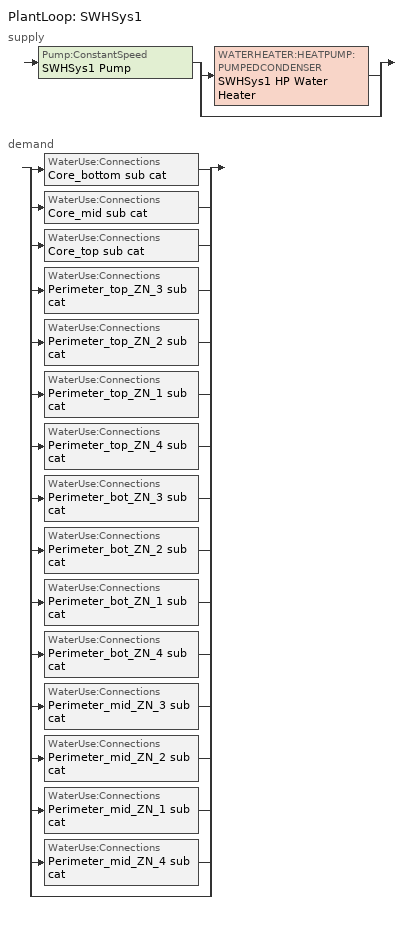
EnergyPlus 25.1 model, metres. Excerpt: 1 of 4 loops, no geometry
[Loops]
PlantLoop 'SWHSys1'
 supply: Pump:ConstantSpeed 'SWHSys1 Pump' > split
  | WATERHEATER:HEATPUMP:PUMPEDCONDENSER 'SWHSys1 HP Water Heater'
  | bypass
 demand: split
  | WaterUse:Connections 'Core_bottom sub cat'
  | WaterUse:Connections 'Core_mid sub cat'
  | WaterUse:Connections 'Core_top sub cat'
  | WaterUse:Connections 'Perimeter_top_ZN_3 sub cat'
  | WaterUse:Connections 'Perimeter_top_ZN_2 sub cat'
  | WaterUse:Connections 'Perimeter_top_ZN_1 sub cat'
  | WaterUse:Connections 'Perimeter_top_ZN_4 sub cat'
  | WaterUse:Connections 'Perimeter_bot_ZN_3 sub cat'
  | WaterUse:Connections 'Perimeter_bot_ZN_2 sub cat'
  | WaterUse:Connections 'Perimeter_bot_ZN_1 sub cat'
  | WaterUse:Connections 'Perimeter_bot_ZN_4 sub cat'
  | WaterUse:Connections 'Perimeter_mid_ZN_3 sub cat'
  | WaterUse:Connections 'Perimeter_mid_ZN_2 sub cat'
  | WaterUse:Connections 'Perimeter_mid_ZN_1 sub cat'
  | WaterUse:Connections 'Perimeter_mid_ZN_4 sub cat'
  | bypass
[Sizing:Plant]
SWHSys1: Loop Type=Heating; Design Loop Exit Temperature=60; Loop Design Temperature Difference=5
[FAN:ONOFF]
SWHSys1 HP Water Heater Fan: Availability Schedule=Always_On; Fan Total Efficiency=0.7; Pressure Rise=100; Maximum Flow Rate=0.33563; Motor Efficiency=0.9; Motor In Airstream Fraction=1; EndUse Subcategory=General
[COIL:WATERHEATING:AIRTOWATERHEATPUMP:VARIABLESPEED]
SWHSys1 HP Water Heater VS Coil: Number of Speeds=10; Nominal Speed Level=10; Rated Water Heating Capacity=5000; Rated Evaporator Inlet Air DryBulb Temperature=29.44; Rated Evaporator Inlet Air WetBulb Temperature=22.22; Rated Condenser Inlet Water Temperature=55.72; Rated Evaporator Air Flow Rate=0.33563; Rated Condenser Water Flow Rate=0.00025; Evaporator Fan Power Included in Rated COP=No; Condenser Pump Power Included in Rated COP=No; Condenser Pump Heat Included in Rated Heating Capacity and Rated COP=No; Fraction of Condenser Pump Heat to Water=0.1; Crankcase Heater Capacity=0; Maximum Ambient Temperature for Crankcase Heater Operation=10; Evaporator Air Temperature Type for Curve Objects=WetBulbTemperature; Part Load Fraction Correlation Curve=ASIHP_WHPLF; Rated Water Heating Capacity at Speed 1=1000; Rated Water Heating COP at Speed 1=4.5; Rated Sensible Heat Ratio at Speed 1=0.85; Speed 1 Reference Unit Rated Air Flow Rate=0.067126; Speed 1 Reference Unit Rated Water Flow Rate=5e-05; Speed 1 Reference Unit Water Pump Input Power At Rated Conditions=20; Speed 1 Total WH Capacity Function of Temperature Curve=ASIHP_WHCapFT; Speed 1 Total WH Capacity Function of Air Flow Fraction Curve=ASIHP_Constant; Speed 1 Total WH Capacity Function of Water Flow Fraction Curve=ASIHP_Constant; Speed 1 COP Function of Temperature Curve=ASIHP_WHCOPFT; Speed 1 COP Function of Air Flow Fraction Curve=ASIHP_Constant; Speed 1 COP Function of Water Flow Fraction Curve=ASIHP_Constant; Rated Water Heating Capacity at Speed 2=1400; Rated Water Heating COP at Speed 2=4.5; Rated Sensible Heat Ratio at Speed 2=0.85; Speed 2 Reference Unit Rated Air Flow Rate=0.093976; Speed 2 Reference Unit Rated Water Flow Rate=7e-05; Speed 2 Reference Unit Water Pump Input Power At Rated Conditions=28; Speed 2 Total WH Capacity Function of Temperature Curve=ASIHP_WHCapFT; Speed 2 Total WH Capacity Function of Air Flow Fraction Curve=ASIHP_Constant; Speed 2 Total WH Capacity Function of Water Flow Fraction Curve=ASIHP_Constant; Speed 2 COP Function of Temperature Curve=ASIHP_WHCOPFT; Speed 2 COP Function of Air Flow Fraction Curve=ASIHP_Constant; Speed 2 COP Function of Water Flow Fraction Curve=ASIHP_Constant; Rated Water Heating Capacity at speed 3=1800; Rated Water Heating COP at Speed 3=4.4; Rated Sensible Heat Ratio at Speed 3=0.85; Speed 3 Reference Unit Rated Air Flow Rate=0.120827; Speed 3 Reference Unit Rated Water Flow Rate=9e-05; Speed 3 Reference Unit Water Pump Input Power At Rated Conditions=36; Speed 3 Total WH Capacity Function of Temperature Curve=ASIHP_WHCapFT; Speed 3 Total WH Capacity Function of Air Flow Fraction Curve=ASIHP_Constant; Speed 3 Total WH Capacity Function of Water Flow Fraction Curve=ASIHP_Constant; Speed 3 COP Function of Temperature Curve=ASIHP_WHCOPFT; Speed 3 COP Function of Air Flow Fraction Curve=ASIHP_Constant; Speed 3 COP Function of Water Flow Fraction Curve=ASIHP_Constant; Rated Water Heating Capacity at Speed 4=2200; Rated Water Heating COP at Speed 4=4.3; Rated Sensible Heat Ratio at Speed 4=0.85; Speed 4 Reference Unit Rated Air Flow Rate=0.147677; Speed 4 Reference Unit Rated Water Flow Rate=0.00011; Speed 4 Reference Unit Water Pump Input Power At Rated Conditions=44; Speed 4 Total WH Capacity Function of Temperature Curve=ASIHP_WHCapFT; Speed 4 Total WH Capacity Function of Air Flow Fraction Curve=ASIHP_Constant; Speed 4 Total WH Capacity Function of Water Flow Fraction Curve=ASIHP_Constant; Speed 4 COP Function of Temperature Curve=ASIHP_WHCOPFT; Speed 4 COP Function of Air Flow Fraction Curve=ASIHP_Constant; Speed 4 COP Function of Water Flow Fraction Curve=ASIHP_Constant; Rated Water Heating Capacity at Speed 5=2600; Rated Water Heating COP at Speed 5=4.2; Rated Sensible Heat Ratio at Speed 5=0.85; Speed 5 Reference Unit Rated Air Flow Rate=0.174528; Speed 5 Reference Unit Rated Water Flow Rate=0.00013; Speed 5 Reference Unit Water Pump Input Power At Rated Conditions=52; Speed 5 Total WH Capacity Function of Temperature Curve=ASIHP_WHCapFT; Speed 5 Total WH Capacity Function of Air Flow Fraction Curve=ASIHP_Constant; Speed 5 Total WH Capacity Function of Water Flow Fraction Curve=ASIHP_Constant; Speed 5 COP Function of Temperature Curve=ASIHP_WHCOPFT; Speed 5 COP Function of Air Flow Fraction Curve=ASIHP_Constant; Speed 5 COP Function of Water Flow Fraction Curve=ASIHP_Constant; Rated Water Heating Capacity at Speed 6=3000; Rated Water Heating COP at Speed 6=4.1; Rated Sensible Heat Ratio at Speed 6=0.85; Speed 6 Reference Unit Rated Air Flow Rate=0.201378; Speed 6 Reference Unit Rated Water Flow Rate=0.00015; Speed 6 Reference Unit Water Pump Input Power At Rated Conditions=60; Speed 6 Total WH Capacity Function of Temperature Curve=ASIHP_WHCapFT; Speed 6 Total WH Capacity Function of Air Flow Fraction Curve=ASIHP_Constant; Speed 6 Total WH Capacity Function of Water Flow Fraction Curve=ASIHP_Constant; Speed 6 COP Function of Temperature Curve=ASIHP_WHCOPFT; Speed 6 COP Function of Air Flow Fraction Curve=ASIHP_Constant; Speed 6 COP Function of Water Flow Fraction Curve=ASIHP_Constant; Rated Water Heating Capacity at Speed 7=3500; Rated Water Heating COP at Speed 7=3.9; Rated Sensible Heat Ratio at Speed 7=0.85; Speed 7 Reference Unit Rated Air Flow Rate=0.234941; Speed 7 Reference Unit Rated Water Flow Rate=0.000175; Speed 7 Reference Unit Water Pump Input Power At Rated Conditions=70; Speed 7 Total WH Capacity Function of Temperature Curve=ASIHP_WHCapFT; Speed 7 Total WH Capacity Function of Air Flow Fraction Curve=ASIHP_Constant; Speed 7 Total WH Capacity Function of Water Flow Fraction Curve=ASIHP_Constant; Speed 7 COP Function of Temperature Curve=ASIHP_WHCOPFT; Speed 7 COP Function of Air Flow Fraction Curve=ASIHP_Constant; Speed 7 COP Function of Water Flow Fraction Curve=ASIHP_Constant; Rated Water Heating Capacity at Speed 8=4000; Rated Water Heating COP at Speed 8=3.8; Rated Sensible Heat Ratio at Speed 8=0.85; Speed 8 Reference Unit Rated Air Flow Rate=0.268504; Speed 8 Reference Unit Rated Water Flow Rate=0.0002; Speed 8 Reference Unit Water Pump Input Power At Rated Conditions=80; Speed 8 Total WH Capacity Function of Temperature Curve=ASIHP_WHCapFT; Speed 8 Total WH Capacity Function of Air Flow Fraction Curve=ASIHP_Constant; Speed 8 Total WH Capacity Function of Water Flow Fraction Curve=ASIHP_Constant; Speed 8 COP Function of Temperature Curve=ASIHP_WHCOPFT; Speed 8 COP Function of Air Flow Fraction Curve=ASIHP_Constant; Speed 8 COP Function of Water Flow Fraction Curve=ASIHP_Constant; Rated Water Heating Capacity at Speed 9=4500; Rated Water Heating COP at Speed 9=3.7; Rated Sensible Heat Ratio at Speed 9=0.85; Speed 9 Reference Unit Rated Air Flow Rate=0.302067; Speed 9 Reference Unit Rated Water Flow Rate=0.000225; Speed 9 Reference Unit Water Pump Input Power At Rated Conditions=90; Speed 9 Total WH Capacity Function of Temperature Curve=ASIHP_WHCapFT; Speed 9 Total WH Capacity Function of Air Flow Fraction Curve=ASIHP_Constant; Speed 9 Total WH Capacity Function of Water Flow Fraction Curve=ASIHP_Constant; Speed 9 COP Function of Temperature Curve=ASIHP_WHCOPFT; Speed 9 COP Function of Air Flow Fraction Curve=ASIHP_Constant; Speed 9 COP Function of Water Flow Fraction Curve=ASIHP_Constant; Rated Water Heating Capacity at Speed 10=5000; Rated Water Heating COP at Speed 10=3.6; Rated Sensible Heat Ratio at Speed 10=0.85; Speed 10 Reference Unit Rated Air Flow Rate=0.33563; Speed 10 Reference Unit Rated Water Flow Rate=0.00025; Speed 10 Reference Unit Water Pump Input Power At Rated Conditions=100; Speed 10 Total WH Capacity Function of Temperature Curve=ASIHP_WHCapFT; Speed 10 Total WH Capacity Function of Air Flow Fraction Curve=ASIHP_Constant; Speed 10 Total WH Capacity Function of Water Flow Fraction Curve=ASIHP_Constant; Speed 10 COP Function of Temperature Curve=ASIHP_WHCOPFT; Speed 10 COP Function of Air Flow Fraction Curve=ASIHP_Constant; Speed 10 COP Function of Water Flow Fraction Curve=ASIHP_Constant
[Pump:ConstantSpeed]
SWHSys1 Pump: Design Flow Rate=autosize; Design Pump Head=29891; Design Power Consumption=AUTOSIZE; Motor Efficiency=0.3; Fraction of Motor Inefficiencies to Fluid Stream=0; Pump Control Type=Intermittent
[WaterHeater:Mixed]
SWHSys1 Water Heater: Tank Volume=0.378541; Setpoint Temperature Schedule=SWHSys1 Water Heater Backup Setpoint; Deadband Temperature Difference=2; Maximum Temperature Limit=82.2222; Heater Control Type=Cycle; Heater Maximum Capacity=29307.11; Heater Fuel Type=Electricity; Heater Thermal Efficiency=1; Off Cycle Parasitic Fuel Consumption Rate=0; Off Cycle Parasitic Fuel Type=Electricity; Off Cycle Parasitic Heat Fraction to Tank=0; On Cycle Parasitic Fuel Consumption Rate=0; On Cycle Parasitic Fuel Type=Electricity; Ambient Temperature Indicator=zone; Ambient Temperature Zone=CORE_BOTTOM; Off Cycle Loss Coefficient to Ambient Temperature=7.56156; On Cycle Loss Coefficient to Ambient Temperature=7.56156; Use Side Effectiveness=1; Source Side Effectiveness=1; Use Side Design Flow Rate=AUTOSIZE; Source Side Design Flow Rate=AUTOSIZE; Indirect Water Heating Recovery Time=1.5
[WATERHEATER:HEATPUMP:PUMPEDCONDENSER]
SWHSys1 HP Water Heater: Availability Schedule=Always_On; Compressor Setpoint Temperature Schedule=SHWSys1 Water Heater Setpoint Temperature Schedule; Dead Band Temperature Difference=2; Condenser Water Flow Rate=0.00025; Evaporator Air Flow Rate=0.33563; Inlet Air Configuration=OutdoorAirOnly; Tank=SWHSys1 Water Heater; DX Coil=SWHSys1 HP Water Heater VS Coil; Minimum Inlet Air Temperature for Compressor Operation=-5; Maximum Inlet Air Temperature for Compressor Operation=48.8889; Compressor Location=Outdoors; Fan=SWHSys1 HP Water Heater Fan; Fan Placement=BlowThrough; On Cycle Parasitic Electric Load=0; Off Cycle Parasitic Electric Load=0; Parasitic Heat Rejection Location=Outdoors; Tank Element Control Logic=MutuallyExclusive; Control Sensor 1 Weight=1
[PlantLoop]
SWHSys1: Fluid Type=WATER; Plant Equipment Operation Scheme=SWHSys1 Loop Operation Scheme List; Maximum Loop Temperature=60; Minimum Loop Temperature=10; Maximum Loop Flow Rate=AUTOSIZE; Minimum Loop Flow Rate=0; Plant Loop Volume=AUTOSIZE; Load Distribution Scheme=Optimal
[PlantEquipmentList]
SWHSys1 Equipment List: SWHSys1 HP Water Heater
[PlantEquipmentOperation:HeatingLoad]
SWHSys1 Operation Scheme: Load Range 1 Lower Limit=0; Load Range 1 Upper Limit=1000000000000000; Range 1 Equipment List=SWHSys1 Equipment List
[PlantEquipmentOperationSchemes]
SWHSys1 Loop Operation Scheme List: Control Scheme 1=SWHSys1 Operation Scheme; Control Scheme 1 Schedule=PlantOnSched
[EnergyManagementSystem:Program]
OA_BASED_OPTIMUM_START_EMS_Program: IF DaylightSavings==0 && DayOfWeek>1 && Hour==5 && OAT<23.9 && OAT>1.7; SET CLGSETP_SCH_Actuator = 26.7; SET HTGSETP_SCH_Actuator = 15.6; SET CLGSETP_SCH_w_SB_Actuator = 26.7; SET HTGSETP_SCH_w_SB_Actuator = 15.6; ELSEIF DaylightSavings==1 && DayOfWeek>1 && Hour==4 && OAT<23.9 && OAT>1.7; SET CLGSETP_SCH_Actuator = 26.7; SET HTGSETP_SCH_Actuator = 15.6; SET CLGSETP_SCH_w_SB_Actuator = 26.7; SET HTGSETP_SCH_w_SB_Actuator = 15.6; ELSE; SET CLGSETP_SCH_Actuator = NULL; SET HTGSETP_SCH_Actuator = NULL; SET CLGSETP_SCH_w_SB_Actuator = NULL; SET HTGSETP_SCH_w_SB_Actuator = NULL; ENDIF
[EnergyManagementSystem:GlobalVariable]
Wired_LTG
[EnergyManagementSystem:OutputVariable]
Wired_LTG: EMS Variable=Wired_LTG; Type of Data in Variable=Summed; Update Frequency=ZoneTimeStep; Units=J
[AvailabilityManager:NightCycle] Applicability Schedule=Always_On; Fan Schedule=HVACOperationSchd; Control Type=CycleOnAny; Thermostat Tolerance=1; Cycling Run Time Control Type=FixedRunTime; Cycling Run Time=1800
PACU_VAV_bot Availability Manager; PACU_VAV_mid Availability Manager; PACU_VAV_top Availability Manager
[SetpointManager:Scheduled] Control Variable=Temperature
Name | Schedule | Setpoint Node or NodeList
PACU_VAV_bot SAT setpoint | Supply-Air-Temp-Sch | PACU_VAV_bot Supply Equipment Outlet Node
PACU_VAV_mid SAT setpoint | Supply-Air-Temp-Sch | PACU_VAV_mid Supply Equipment Outlet Node
PACU_VAV_top SAT setpoint | Supply-Air-Temp-Sch | PACU_VAV_top Supply Equipment Outlet Node
SWHSys1 Loop Setpoint Manager | SHWSys1-Loop-Temp-Schedule | SWHSys1 Supply Outlet Node
[Generator:PVWatts]
PV_module: PVWatts Version=5; DC System Capacity=32176.5; Module Type=Premium; Array Type=FixedOpenRack; System Losses=0.113; Array Geometry Type=TiltAzimuth; Tilt Angle=0; Azimuth Angle=180
[ElectricLoadCenter:Generators]
PV_Generator: Generator 1=PV_module; Generator 1 Rated Electric Power Output=32176.5; Generator 1 Availability Schedule=PV_SCH
[ELECTRICLOADCENTER:INVERTER:SIMPLE]
PV_Inverter: Radiative Fraction=0; Inverter Efficiency=0.96
[ElectricLoadCenter:Transformer]
Transformer 1: Availability Schedule=Always_On; Transformer Usage=PowerInFromGrid; Rated Capacity=45000; Phase=3; Conductor Material=Aluminum; Full Load Temperature Rise=150; Fraction of Eddy Current Losses=0.1; Performance Input Method=NominalEfficiency; Nameplate Efficiency=0.984; Per Unit Load for Nameplate Efficiency=0.35; Reference Temperature for Nameplate Efficiency=75; Consider Transformer Loss for Utility Cost=Yes; Meter 1=Wired_LTG_Electricity; Meter 2=Wired_INT_EQUIP
[ElectricLoadCenter:Distribution]
Generator: Generator List=PV_Generator; Generator Operation Scheme Type=Baseload; Electrical Buss Type=DirectCurrentWithInverter; Inverter=PV_Inverter
[WaterUse:Equipment] EndUse Subcategory=WaterUse; Peak Flow Rate=3.57511e-06; Flow Rate Fraction Schedule=BLDG_SWH_SCH
Name | Target Temperature Schedule | Hot Water Supply Temperature Schedule | Zone | Sensible Fraction Schedule | Latent Fraction Schedule
Core_bottom sub cat | Core_bottom sub cat Temp Sched | Core_bottom sub catHot Supply Temp Sched | Core_bottom | Core_bottom sub cat Sensible fract sched | Core_bottom sub cat Latent fract sched
Core_mid sub cat | Core_mid sub cat Temp Sched | Core_mid sub catHot Supply Temp Sched | Core_mid | Core_mid sub cat Sensible fract sched | Core_mid sub cat Latent fract sched
Core_top sub cat | Core_top sub cat Temp Sched | Core_top sub catHot Supply Temp Sched | Core_top | Core_top sub cat Sensible fract sched | Core_top sub cat Latent fract sched
Perimeter_top_ZN_3 sub cat | Perimeter_top_ZN_3 sub cat Temp Sched | Perimeter_top_ZN_3 sub catHot Supply Temp Sched | Perimeter_top_ZN_3 | Perimeter_top_ZN_3 sub cat Sensible fract sched | Perimeter_top_ZN_3 sub cat Latent fract sched
Perimeter_top_ZN_2 sub cat | Perimeter_top_ZN_2 sub cat Temp Sched | Perimeter_top_ZN_2 sub catHot Supply Temp Sched | Perimeter_top_ZN_2 | Perimeter_top_ZN_2 sub cat Sensible fract sched | Perimeter_top_ZN_2 sub cat Latent fract sched
Perimeter_top_ZN_1 sub cat | Perimeter_top_ZN_1 sub cat Temp Sched | Perimeter_top_ZN_1 sub catHot Supply Temp Sched | Perimeter_top_ZN_1 | Perimeter_top_ZN_1 sub cat Sensible fract sched | Perimeter_top_ZN_1 sub cat Latent fract sched
Perimeter_top_ZN_4 sub cat | Perimeter_top_ZN_4 sub cat Temp Sched | Perimeter_top_ZN_4 sub catHot Supply Temp Sched | Perimeter_top_ZN_4 | Perimeter_top_ZN_4 sub cat Sensible fract sched | Perimeter_top_ZN_4 sub cat Latent fract sched
Perimeter_bot_ZN_3 sub cat | Perimeter_bot_ZN_3 sub cat Temp Sched | Perimeter_bot_ZN_3 sub catHot Supply Temp Sched | Perimeter_bot_ZN_3 | Perimeter_bot_ZN_3 sub cat Sensible fract sched | Perimeter_bot_ZN_3 sub cat Latent fract sched
Perimeter_bot_ZN_2 sub cat | Perimeter_bot_ZN_2 sub cat Temp Sched | Perimeter_bot_ZN_2 sub catHot Supply Temp Sched | Perimeter_bot_ZN_2 | Perimeter_bot_ZN_2 sub cat Sensible fract sched | Perimeter_bot_ZN_2 sub cat Latent fract sched
Perimeter_bot_ZN_1 sub cat | Perimeter_bot_ZN_1 sub cat Temp Sched | Perimeter_bot_ZN_1 sub catHot Supply Temp Sched | Perimeter_bot_ZN_1 | Perimeter_bot_ZN_1 sub cat Sensible fract sched | Perimeter_bot_ZN_1 sub cat Latent fract sched
Perimeter_bot_ZN_4 sub cat | Perimeter_bot_ZN_4 sub cat Temp Sched | Perimeter_bot_ZN_4 sub catHot Supply Temp Sched | Perimeter_bot_ZN_4 | Perimeter_bot_ZN_4 sub cat Sensible fract sched | Perimeter_bot_ZN_4 sub cat Latent fract sched
Perimeter_mid_ZN_3 sub cat | Perimeter_mid_ZN_3 sub cat Temp Sched | Perimeter_mid_ZN_3 sub catHot Supply Temp Sched | Perimeter_mid_ZN_3 | Perimeter_mid_ZN_3 sub cat Sensible fract sched | Perimeter_mid_ZN_3 sub cat Latent fract sched
Perimeter_mid_ZN_2 sub cat | Perimeter_mid_ZN_2 sub cat Temp Sched | Perimeter_mid_ZN_2 sub catHot Supply Temp Sched | Perimeter_mid_ZN_2 | Perimeter_mid_ZN_2 sub cat Sensible fract sched | Perimeter_mid_ZN_2 sub cat Latent fract sched
Perimeter_mid_ZN_1 sub cat | Perimeter_mid_ZN_1 sub cat Temp Sched | Perimeter_mid_ZN_1 sub catHot Supply Temp Sched | Perimeter_mid_ZN_1 | Perimeter_mid_ZN_1 sub cat Sensible fract sched | Perimeter_mid_ZN_1 sub cat Latent fract sched
Perimeter_mid_ZN_4 sub cat | Perimeter_mid_ZN_4 sub cat Temp Sched | Perimeter_mid_ZN_4 sub catHot Supply Temp Sched | Perimeter_mid_ZN_4 | Perimeter_mid_ZN_4 sub cat Sensible fract sched | Perimeter_mid_ZN_4 sub cat Latent fract sched
[WaterUse:Connections]
Name | Water Use Equipment 1
Core_bottom sub cat | Core_bottom sub cat
Core_mid sub cat | Core_mid sub cat
Core_top sub cat | Core_top sub cat
Perimeter_top_ZN_3 sub cat | Perimeter_top_ZN_3 sub cat
Perimeter_top_ZN_2 sub cat | Perimeter_top_ZN_2 sub cat
Perimeter_top_ZN_1 sub cat | Perimeter_top_ZN_1 sub cat
Perimeter_top_ZN_4 sub cat | Perimeter_top_ZN_4 sub cat
Perimeter_bot_ZN_3 sub cat | Perimeter_bot_ZN_3 sub cat
Perimeter_bot_ZN_2 sub cat | Perimeter_bot_ZN_2 sub cat
Perimeter_bot_ZN_1 sub cat | Perimeter_bot_ZN_1 sub cat
Perimeter_bot_ZN_4 sub cat | Perimeter_bot_ZN_4 sub cat
Perimeter_mid_ZN_3 sub cat | Perimeter_mid_ZN_3 sub cat
Perimeter_mid_ZN_2 sub cat | Perimeter_mid_ZN_2 sub cat
Perimeter_mid_ZN_1 sub cat | Perimeter_mid_ZN_1 sub cat
Perimeter_mid_ZN_4 sub cat | Perimeter_mid_ZN_4 sub cat
[Schedule:Compact]
PV_SCH; ALWAYS_ON; PlantOnSched: Through: 12/31, For: AllDays, Until: 24:00, 1
HVACOperationSchd: Through: 12/31, For: Weekdays SummerDesignDay, Until: 06:00, 0, Until: 22:00, 1, Until: 24:00, 0, For: Saturday WinterDesignDay, Until: 06:00, 0, Until: 18:00, 1, Until: 24:00, 0, For:Sunday Holidays AllOtherDays, Until: 24:00, 0
BLDG_SWH_SCH: Through: 12/31, For: Weekdays SummerDesignDay, Until: 05:00, 0, Until: 06:00, 0, Until: 07:00, 0.07, Until: 08:00, 0.19, Until: 09:00, 0.35, Until: 10:00, 0.38, Until: 11:00, 0.39, Until: 12:00, 0.47, Until: 13:00, 0.57, Until: 14:00, 0.54, Until: 15:00, 0.34, Until: 16:00, 0.33, Until: 17:00, 0.44, Until: 18:00, 0.26, Until: 19:00, 0.21, Until: 20:00, 0.15, Until: 21:00, 0.17, Until: 22:00, 0.08, Until: 24:00, 0.05, For: Saturday WinterDesignDay, Until: 05:00, 0, Until: 06:00, 0, Until: 07:00, 0.07, Until: 08:00, 0.11, Until: 09:00, 0.15, Until: 10:00, 0.21, Until: 11:00, 0.19, Until: 12:00, 0.23, Until: 13:00, 0.2, Until: 14:00, 0.19, Until: 15:00, 0.15, Until: 16:00, 0.13, Until: 17:00, 0.14, Until: 19:00, 0.07, Until: 22:00, 0, Until: 24:00, 0, For:Sunday Holidays AllOtherDays, Until: 05:00, 0, Until: 06:00, 0, Until: 11:00, 0.04, Until: 13:00, 0.06, Until: 14:00, 0.09, Until: 15:00, 0.06, Until: 18:00, 0.04, Until: 22:00, 0, Until: 24:00, 0
Supply-Air-Temp-Sch: Through: 12/31, For: AllDays, Until: 24:00, 12.8
Core_bottom sub cat Latent fract sched; Core_mid sub cat Latent fract sched; Core_top sub cat Latent fract sched; Perimeter_top_ZN_3 sub cat Latent fract sched; Perimeter_top_ZN_2 sub cat Latent fract sched; Perimeter_top_ZN_1 sub cat Latent fract sched; Perimeter_top_ZN_4 sub cat Latent fract sched; Perimeter_bot_ZN_3 sub cat Latent fract sched; Perimeter_bot_ZN_2 sub cat Latent fract sched; Perimeter_bot_ZN_1 sub cat Latent fract sched; Perimeter_bot_ZN_4 sub cat Latent fract sched; Perimeter_mid_ZN_3 sub cat Latent fract sched; Perimeter_mid_ZN_2 sub cat Latent fract sched; Perimeter_mid_ZN_1 sub cat Latent fract sched; Perimeter_mid_ZN_4 sub cat Latent fract sched: Through: 12/31, For: AllDays, Until: 24:00, 0.05
Core_bottom sub cat Sensible fract sched; Core_mid sub cat Sensible fract sched; Core_top sub cat Sensible fract sched; Perimeter_top_ZN_3 sub cat Sensible fract sched; Perimeter_top_ZN_2 sub cat Sensible fract sched; Perimeter_top_ZN_1 sub cat Sensible fract sched; Perimeter_top_ZN_4 sub cat Sensible fract sched; Perimeter_bot_ZN_3 sub cat Sensible fract sched; Perimeter_bot_ZN_2 sub cat Sensible fract sched; Perimeter_bot_ZN_1 sub cat Sensible fract sched; Perimeter_bot_ZN_4 sub cat Sensible fract sched; Perimeter_mid_ZN_3 sub cat Sensible fract sched; Perimeter_mid_ZN_2 sub cat Sensible fract sched; Perimeter_mid_ZN_1 sub cat Sensible fract sched; Perimeter_mid_ZN_4 sub cat Sensible fract sched: Through: 12/31, For: AllDays, Until: 24:00, 0.2
Core_bottom sub cat Temp Sched; Core_mid sub cat Temp Sched; Core_top sub cat Temp Sched; Perimeter_top_ZN_3 sub cat Temp Sched; Perimeter_top_ZN_2 sub cat Temp Sched; Perimeter_top_ZN_1 sub cat Temp Sched; Perimeter_top_ZN_4 sub cat Temp Sched; Perimeter_bot_ZN_3 sub cat Temp Sched; Perimeter_bot_ZN_2 sub cat Temp Sched; Perimeter_bot_ZN_1 sub cat Temp Sched; Perimeter_bot_ZN_4 sub cat Temp Sched; Perimeter_mid_ZN_3 sub cat Temp Sched; Perimeter_mid_ZN_2 sub cat Temp Sched; Perimeter_mid_ZN_1 sub cat Temp Sched; Perimeter_mid_ZN_4 sub cat Temp Sched; SHWSys1-Loop-Temp-Schedule; SHWSys1 Water Heater Setpoint Temperature Schedule: Through: 12/31, For: AllDays, Until: 24:00, 60
Core_bottom sub catHot Supply Temp Sched; Core_mid sub catHot Supply Temp Sched; Core_top sub catHot Supply Temp Sched; Perimeter_top_ZN_3 sub catHot Supply Temp Sched; Perimeter_top_ZN_2 sub catHot Supply Temp Sched; Perimeter_top_ZN_1 sub catHot Supply Temp Sched; Perimeter_top_ZN_4 sub catHot Supply Temp Sched; Perimeter_bot_ZN_3 sub catHot Supply Temp Sched; Perimeter_bot_ZN_2 sub catHot Supply Temp Sched; Perimeter_bot_ZN_1 sub catHot Supply Temp Sched; Perimeter_bot_ZN_4 sub catHot Supply Temp Sched; Perimeter_mid_ZN_3 sub catHot Supply Temp Sched; Perimeter_mid_ZN_2 sub catHot Supply Temp Sched; Perimeter_mid_ZN_1 sub catHot Supply Temp Sched; Perimeter_mid_ZN_4 sub catHot Supply Temp Sched: Through: 12/31, For: AllDays, Until: 24:00, 55
[SCHEDULE:COMPACT]
SWHSys1 Water Heater Backup Setpoint: Through: 12/31, For: AllDays, Until: 24:00, 55
[CURVE:QUADRATIC] Coefficient3 x2=0; Minimum Value of x=0
Name | Coefficient1 Constant | Coefficient2 x | Maximum Value of x
ASIHP_WHPLF | 0.75 | 0.25 | 1
ASIHP_Constant | 1 | 0 | 2
[CURVE:BIQUADRATIC] Minimum Value of x=0; Maximum Value of x=40; Minimum Value of y=20; Maximum Value of y=90; Minimum Curve Output=0
Name | Coefficient1 Constant | Coefficient2 x | Coefficient3 x2 | Coefficient4 y | Coefficient5 y2 | Coefficient6 xy
ASIHP_WHCapFT | 0.369827 | 0.043341 | -0.00023 | 0.000466 | 2.6e-05 | -0.00027
ASIHP_WHCOPFT | 1.19713 | 0.077849 | -1.6e-06 | -0.02675 | 0.000296 | -0.00112
